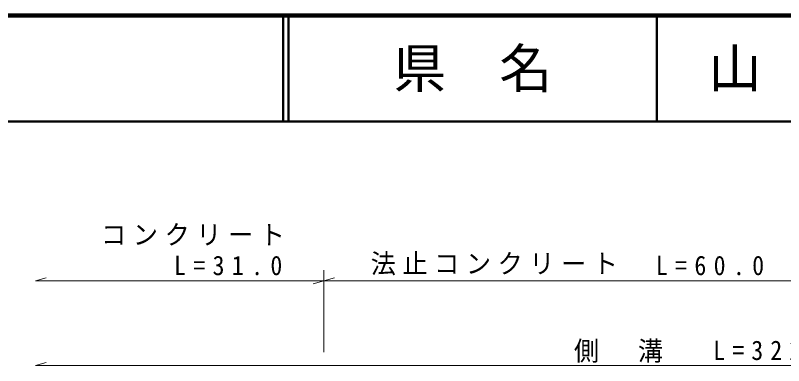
# Model space of a CAD drawing. Units: millimetres, scale not verified. Extents: x 40000 to 680000, y 20000 to 380000.
# Drawn here: x 272471 to 344959, y 346981 to 380000 of the extents above; entities that cross this region are included whole.
import ezdxf
from ezdxf.enums import TextEntityAlignment as Align

# ---------------------------------------------------------------- set-up
doc = ezdxf.new("R2010")
doc.units = ezdxf.units.MM
doc.header["$LTSCALE"] = 1000
for name, color, linetype, lineweight in [('M-STR-HTXT', 7, 'Continuous', 13), ('M-TTL', 2, 'Continuous', 140), ('M-TTL-LINE', 7, 'Continuous', 50)]:
    doc.layers.add(name, color=color, linetype=linetype, lineweight=lineweight)
doc.layers.add('M-TTL-TXT', color=7, linetype='Continuous')
doc.styles.add('ＭＳ ゴシック', font='')
doc.styles.get('ＭＳ ゴシック').set_extended_font_data('MS Gothic')

msp = doc.modelspace()

# ---------------------------------------------------------------- linework, layer by layer
at = {"layer": 'M-STR-HTXT'}
for p, q in [((301579, 348262), (301579, 355981)), ((274366, 354981), (275366, 355261)), ((301579, 354981), (302579, 355261)), ((274366, 354981), (301579, 354981)), ((301579, 354981), (300579, 354701)), ((301579, 354981), (353400, 354981)), ((274366, 346981), (275366, 347261)), ((274366, 346981), (399875, 346981))]:
    msp.add_line(p, q, dxfattribs=at)
at = {"layer": 'M-TTL'}
msp.add_line((680000, 380000), (40000, 380000), dxfattribs=at)
at = {"layer": 'M-TTL-LINE'}
for p, q in [((297750, 380000), (297750, 370000)), ((298250, 380000), (298250, 370000)), ((333000, 380000), (333000, 370000)), ((40000, 370000), (680000, 370000))]:
    msp.add_line(p, q, dxfattribs=at)

# ---------------------------------------------------------------- texts
at = {"layer": 'M-STR-HTXT', "char_height": 1833, "attachment_point": 7, "style": 'ＭＳ ゴシック'}
for s, insert in [('\\T1.26;\\W0.95;コンクリート', (280562, 358300)), ('\\T1.26;\\W0.95;法止コンクリート', (305998, 355481)), ('\\T1.62;\\W0.9;L=31.0', (287443, 355481)), ('\\T1.62;\\W0.9;L=60.0', (332904, 355481)), ('\\T1.27;\\W0.95;側\u3000溝', (325175, 347254)), ('\\T1.6;\\W0.9;L=322.0', (338315, 347481))]:
    msp.add_mtext(s, dxfattribs=dict(at, insert=insert))
at = {"layer": 'M-TTL-TXT', "style": 'ＭＳ ゴシック'}
for s, p in [('県\u3000名', (315625, 375000)), ('山\u3000口\u3000県', (350375, 375000))]:
    msp.add_text(s, height=3666, dxfattribs=at).set_placement(p, align=Align.MIDDLE_CENTER)

doc.saveas('drawing.dxf')
